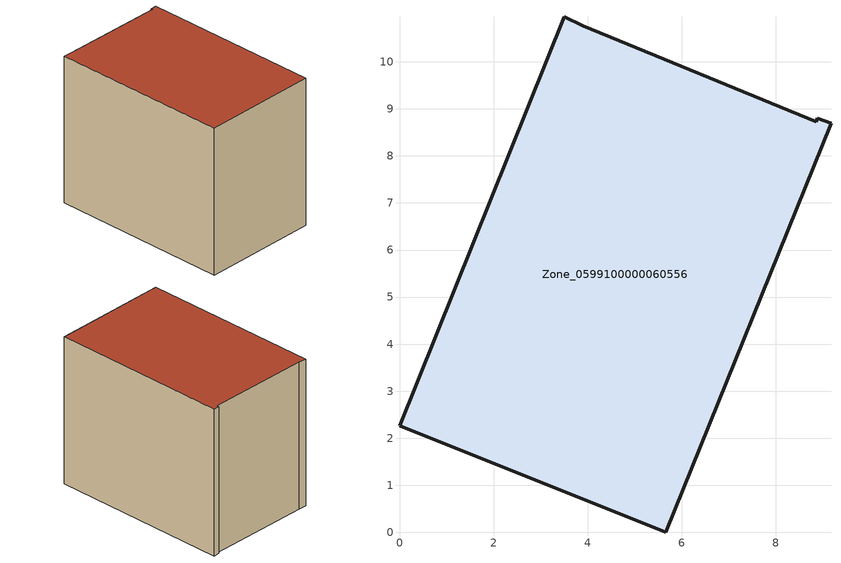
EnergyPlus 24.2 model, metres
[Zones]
Zone_0599100000060556
 floor ground (C_G): 3.9,10.77 8.86,8.72 8.88,8.8 9.17,8.69 5.66,0 0,2.27 3.5,10.96 z0.35
 wall outside (C_F): 8.86,8.72 3.9,10.77 3.5,10.96 0,2.27 5.66,0 9.17,8.69 8.88,8.8 8.86,8.72 z0.35:8.12
 roof outside (C_R): 8.88,8.8 8.86,8.72 3.9,10.77 3.5,10.96 0,2.27 5.66,0 9.17,8.69 z8.12
[BUILDING]
Pand.0599100000060556: North Axis=0; Terrain=City; Loads Convergence Tolerance Value=0.04; Temperature Convergence Tolerance Value=0.4; Solar Distribution=FullExterior; Maximum Number of Warmup Days=25; Minimum Number of Warmup Days=1
[Site:Location]
Rotterdam.The.Hague.AP_ZH_NLD Design_Conditions: Latitude=51.96; Longitude=4.45; Time Zone=1; Elevation=-4.5
[SITE:GROUNDTEMPERATURE:BUILDINGSURFACE]
18, 18, 18, 18, 18, 18, 18, 18, 18, 18, 18, 18
[MATERIAL] Thermal Absorptance=0.9; Solar Absorptance=0.7; Visible Absorptance=0.7
Name | Roughness | Thickness | Conductivity | Density | Specific Heat
G.TI.1965-1974 | MediumSmooth | 0.15 | 0.882353 | 540 | 1210
F.TI.1965-1974 | Rough | 0.3 | 0.697674 | 1920 | 840
R.TI.1965-1974 | MediumRough | 0.2 | 0.232558 | 1500 | 1000
[CONSTRUCTION]
C_G: G.TI.1965-1974
C_F: F.TI.1965-1974
C_R: R.TI.1965-1974
[ZONE]
Zone_0599100000060556: Type=1; Multiplier=1; Ceiling Height=Autocalculate; Volume=Autocalculate; Floor Area=autocalculate; Part of Total Floor Area=Yes
[ZONEINFILTRATION:DESIGNFLOWRATE]
Infil_Zone_0599100000060556: Zone or ZoneList or Space or SpaceList=Zone_0599100000060556; Schedule=AlwaysOn; Design Flow Rate Calculation Method=Flow/Area; Flow Rate per Floor Area=0.003; Constant Term Coefficient=1; Temperature Term Coefficient=0; Velocity Term Coefficient=0; Velocity Squared Term Coefficient=0
[HVACTEMPLATE:ZONE:IDEALLOADSAIRSYSTEM]
Zone_0599100000060556: Maximum Heating Supply Air Temperature=50; Minimum Cooling Supply Air Temperature=13; Maximum Heating Supply Air Humidity Ratio=0.0156; Minimum Cooling Supply Air Humidity Ratio=0.0077; Heating Limit=NoLimit; Cooling Limit=NoLimit; Dehumidification Control Type=ConstantSensibleHeatRatio; Cooling Sensible Heat Ratio=0.7; Dehumidification Setpoint=60; Humidification Control Type=None; Humidification Setpoint=30; Outdoor Air Method=None; Outdoor Air Flow Rate per Person=0.00944; Outdoor Air Flow Rate per Zone Floor Area=0; Outdoor Air Flow Rate per Zone=0; Demand Controlled Ventilation Type=None; Outdoor Air Economizer Type=NoEconomizer; Heat Recovery Type=None; Sensible Heat Recovery Effectiveness=0.7; Latent Heat Recovery Effectiveness=0.65
[ZONECONTROL:THERMOSTAT]
ThermostatControl_Zone_0599100000060556: Zone or ZoneList=Zone_0599100000060556; Control Type Schedule=DualSetpointControlType; Control 1=Thermostat_Zone_0599100000060556; Temperature Difference Between Cutout And Setpoint=0
[THERMOSTATSETPOINT:DUALSETPOINT]
Thermostat_Zone_0599100000060556: Heating Setpoint Temperature Schedule=HeatingSetpoint_Zone_0599100000060556; Cooling Setpoint Temperature Schedule=CoolingSetpoint_Zone_0599100000060556
[SCHEDULE:COMPACT]
HeatingSetpoint_Zone_0599100000060556: Through: 12/31, For: AllDays, Until: 24:00, 21
CoolingSetpoint_Zone_0599100000060556: Through: 12/31, For: AllDays, Until: 24:00, 24
DualSetpointControlType: Through: 12/31, For: AllDays, Until: 24:00, 4
AlwaysOn: Through: 12/31, For: AllDays, Until: 24:00, 1
